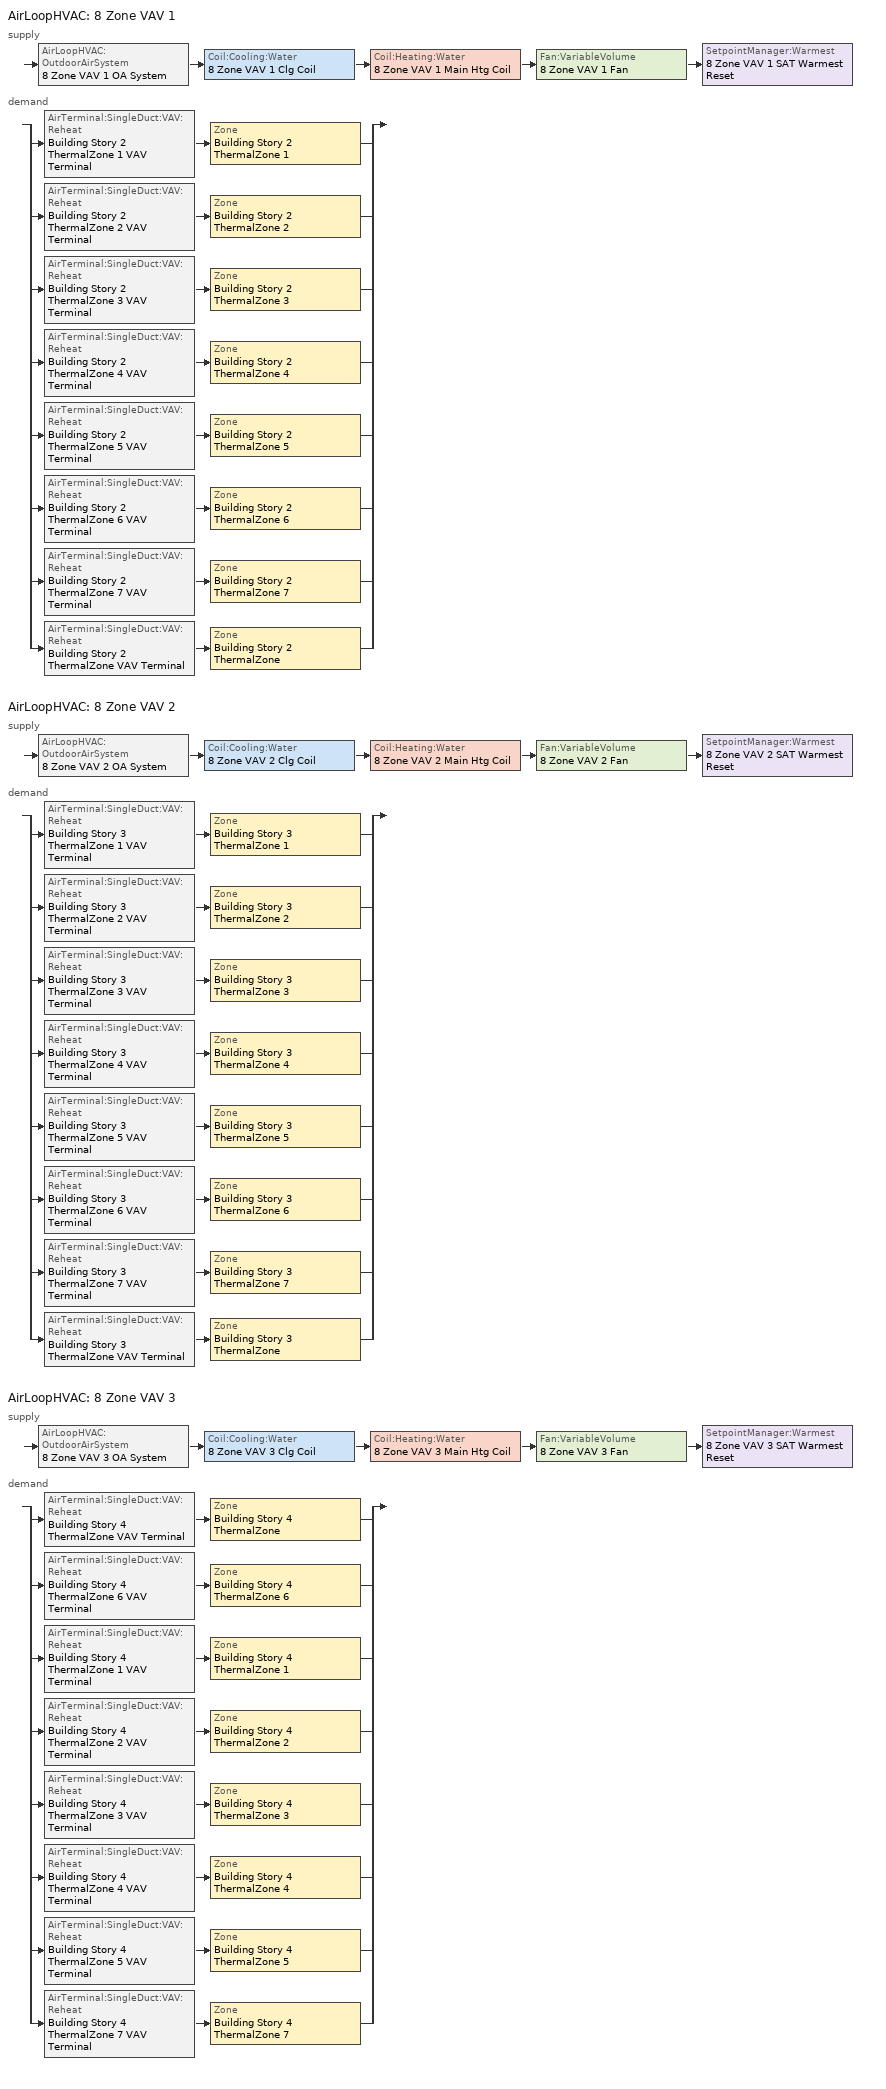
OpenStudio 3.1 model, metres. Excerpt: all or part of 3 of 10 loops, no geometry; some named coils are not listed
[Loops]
AirLoopHVAC '8 Zone VAV 1'
 supply: AirLoopHVAC:OutdoorAirSystem '8 Zone VAV 1 OA System' > Coil:Cooling:Water '8 Zone VAV 1 Clg Coil' > Coil:Heating:Water '8 Zone VAV 1 Main Htg Coil' > Fan:VariableVolume '8 Zone VAV 1 Fan' > SetpointManager:Warmest '8 Zone VAV 1 SAT Warmest Reset'
 demand: split
  | AirTerminal:SingleDuct:VAV:Reheat 'Building Story 2 ThermalZone 1 VAV Terminal' > Zone 'Building Story 2 ThermalZone 1'
  | AirTerminal:SingleDuct:VAV:Reheat 'Building Story 2 ThermalZone 2 VAV Terminal' > Zone 'Building Story 2 ThermalZone 2'
  | AirTerminal:SingleDuct:VAV:Reheat 'Building Story 2 ThermalZone 3 VAV Terminal' > Zone 'Building Story 2 ThermalZone 3'
  | AirTerminal:SingleDuct:VAV:Reheat 'Building Story 2 ThermalZone 4 VAV Terminal' > Zone 'Building Story 2 ThermalZone 4'
  | AirTerminal:SingleDuct:VAV:Reheat 'Building Story 2 ThermalZone 5 VAV Terminal' > Zone 'Building Story 2 ThermalZone 5'
  | AirTerminal:SingleDuct:VAV:Reheat 'Building Story 2 ThermalZone 6 VAV Terminal' > Zone 'Building Story 2 ThermalZone 6'
  | AirTerminal:SingleDuct:VAV:Reheat 'Building Story 2 ThermalZone 7 VAV Terminal' > Zone 'Building Story 2 ThermalZone 7'
  | AirTerminal:SingleDuct:VAV:Reheat 'Building Story 2 ThermalZone VAV Terminal' > Zone 'Building Story 2 ThermalZone'
AirLoopHVAC '8 Zone VAV 2'
 supply: AirLoopHVAC:OutdoorAirSystem '8 Zone VAV 2 OA System' > Coil:Cooling:Water '8 Zone VAV 2 Clg Coil' > Coil:Heating:Water '8 Zone VAV 2 Main Htg Coil' > Fan:VariableVolume '8 Zone VAV 2 Fan' > SetpointManager:Warmest '8 Zone VAV 2 SAT Warmest Reset'
 demand: split
  | AirTerminal:SingleDuct:VAV:Reheat 'Building Story 3 ThermalZone 1 VAV Terminal' > Zone 'Building Story 3 ThermalZone 1'
  | AirTerminal:SingleDuct:VAV:Reheat 'Building Story 3 ThermalZone 2 VAV Terminal' > Zone 'Building Story 3 ThermalZone 2'
  | AirTerminal:SingleDuct:VAV:Reheat 'Building Story 3 ThermalZone 3 VAV Terminal' > Zone 'Building Story 3 ThermalZone 3'
  | AirTerminal:SingleDuct:VAV:Reheat 'Building Story 3 ThermalZone 4 VAV Terminal' > Zone 'Building Story 3 ThermalZone 4'
  | AirTerminal:SingleDuct:VAV:Reheat 'Building Story 3 ThermalZone 5 VAV Terminal' > Zone 'Building Story 3 ThermalZone 5'
  | AirTerminal:SingleDuct:VAV:Reheat 'Building Story 3 ThermalZone 6 VAV Terminal' > Zone 'Building Story 3 ThermalZone 6'
  | AirTerminal:SingleDuct:VAV:Reheat 'Building Story 3 ThermalZone 7 VAV Terminal' > Zone 'Building Story 3 ThermalZone 7'
  | AirTerminal:SingleDuct:VAV:Reheat 'Building Story 3 ThermalZone VAV Terminal' > Zone 'Building Story 3 ThermalZone'
AirLoopHVAC '8 Zone VAV 3'
 supply: AirLoopHVAC:OutdoorAirSystem '8 Zone VAV 3 OA System' > Coil:Cooling:Water '8 Zone VAV 3 Clg Coil' > Coil:Heating:Water '8 Zone VAV 3 Main Htg Coil' > Fan:VariableVolume '8 Zone VAV 3 Fan' > SetpointManager:Warmest '8 Zone VAV 3 SAT Warmest Reset'
 demand: split
  | AirTerminal:SingleDuct:VAV:Reheat 'Building Story 4 ThermalZone VAV Terminal' > Zone 'Building Story 4 ThermalZone'
  | AirTerminal:SingleDuct:VAV:Reheat 'Building Story 4 ThermalZone 6 VAV Terminal' > Zone 'Building Story 4 ThermalZone 6'
  | AirTerminal:SingleDuct:VAV:Reheat 'Building Story 4 ThermalZone 1 VAV Terminal' > Zone 'Building Story 4 ThermalZone 1'
  | AirTerminal:SingleDuct:VAV:Reheat 'Building Story 4 ThermalZone 2 VAV Terminal' > Zone 'Building Story 4 ThermalZone 2'
  | AirTerminal:SingleDuct:VAV:Reheat 'Building Story 4 ThermalZone 3 VAV Terminal' > Zone 'Building Story 4 ThermalZone 3'
  | AirTerminal:SingleDuct:VAV:Reheat 'Building Story 4 ThermalZone 4 VAV Terminal' > Zone 'Building Story 4 ThermalZone 4'
  | AirTerminal:SingleDuct:VAV:Reheat 'Building Story 4 ThermalZone 5 VAV Terminal' > Zone 'Building Story 4 ThermalZone 5'
  | AirTerminal:SingleDuct:VAV:Reheat 'Building Story 4 ThermalZone 7 VAV Terminal' > Zone 'Building Story 4 ThermalZone 7'
[Sizing:Zone] Zone Cooling Design Supply Air Temperature Input Method=SupplyAirTemperature; Zone Cooling Design Supply Air Temperature {C}=12.7778; Zone Cooling Design Supply Air Temperature Difference {deltaC}=11.11; Zone Heating Design Supply Air Temperature Input Method=SupplyAirTemperature; Zone Heating Design Supply Air Temperature {C}=40; Zone Heating Design Supply Air Temperature Difference {deltaC}=11.11; Zone Cooling Design Supply Air Humidity Ratio {kg-H2O/kg-air}=0.0085; Zone Heating Design Supply Air Humidity Ratio {kg-H2O/kg-air}=0.008; Cooling Design Air Flow Method=DesignDayWithLimit; Heating Design Air Flow Method=DesignDay; Account for Dedicated Outdoor Air System=No; Dedicated Outdoor Air System Control Strategy=NeutralSupplyAir; Dedicated Outdoor Air Low Setpoint Temperature for Design {C}=autosize; Dedicated Outdoor Air High Setpoint Temperature for Design {C}=autosize
Building Story 2 ThermalZone; Building Story 2 ThermalZone 1; Building Story 2 ThermalZone 2; Building Story 2 ThermalZone 3; Building Story 2 ThermalZone 4; Building Story 2 ThermalZone 5; Building Story 2 ThermalZone 6; Building Story 2 ThermalZone 7; Building Story 3 ThermalZone; Building Story 3 ThermalZone 1; Building Story 3 ThermalZone 2; Building Story 3 ThermalZone 3; Building Story 3 ThermalZone 4; Building Story 3 ThermalZone 5; Building Story 3 ThermalZone 6; Building Story 3 ThermalZone 7; Building Story 4 ThermalZone; Building Story 4 ThermalZone 1; Building Story 4 ThermalZone 2; Building Story 4 ThermalZone 3; Building Story 4 ThermalZone 4; Building Story 4 ThermalZone 5; Building Story 4 ThermalZone 6; Building Story 4 ThermalZone 7
[Zone equipment]
Building Story 2 ThermalZone: Building Story 2 ThermalZone VAV Terminal
Building Story 2 ThermalZone 1: Building Story 2 ThermalZone 1 VAV Terminal
Building Story 2 ThermalZone 2: Building Story 2 ThermalZone 2 VAV Terminal
Building Story 2 ThermalZone 3: Building Story 2 ThermalZone 3 VAV Terminal
Building Story 2 ThermalZone 4: Building Story 2 ThermalZone 4 VAV Terminal
Building Story 2 ThermalZone 5: Building Story 2 ThermalZone 5 VAV Terminal
Building Story 2 ThermalZone 6: Building Story 2 ThermalZone 6 VAV Terminal
Building Story 2 ThermalZone 7: Building Story 2 ThermalZone 7 VAV Terminal
Building Story 3 ThermalZone: Building Story 3 ThermalZone VAV Terminal
Building Story 3 ThermalZone 1: Building Story 3 ThermalZone 1 VAV Terminal
Building Story 3 ThermalZone 2: Building Story 3 ThermalZone 2 VAV Terminal
Building Story 3 ThermalZone 3: Building Story 3 ThermalZone 3 VAV Terminal
Building Story 3 ThermalZone 4: Building Story 3 ThermalZone 4 VAV Terminal
Building Story 3 ThermalZone 5: Building Story 3 ThermalZone 5 VAV Terminal
Building Story 3 ThermalZone 6: Building Story 3 ThermalZone 6 VAV Terminal
Building Story 3 ThermalZone 7: Building Story 3 ThermalZone 7 VAV Terminal
Building Story 4 ThermalZone: Building Story 4 ThermalZone VAV Terminal
Building Story 4 ThermalZone 1: Building Story 4 ThermalZone 1 VAV Terminal
Building Story 4 ThermalZone 2: Building Story 4 ThermalZone 2 VAV Terminal
Building Story 4 ThermalZone 3: Building Story 4 ThermalZone 3 VAV Terminal
Building Story 4 ThermalZone 4: Building Story 4 ThermalZone 4 VAV Terminal
Building Story 4 ThermalZone 5: Building Story 4 ThermalZone 5 VAV Terminal
Building Story 4 ThermalZone 6: Building Story 4 ThermalZone 6 VAV Terminal
Building Story 4 ThermalZone 7: Building Story 4 ThermalZone 7 VAV Terminal
[AirLoopHVAC] Design Supply Air Flow Rate {m3/s}=autosize; Design Return Air Flow Fraction of Supply Air Flow=1
Name | Availability Schedule
8 Zone VAV 1 | 8 Zone VAV 1 Occ Sch
8 Zone VAV 2 | 8 Zone VAV 2 Occ Sch
8 Zone VAV 3 | 8 Zone VAV 3 Occ Sch
[Sizing:System] Type of Load to Size On=Sensible; Central Heating Maximum System Air Flow Ratio=0.3; Preheat Design Temperature {C}=7.22222; Preheat Design Humidity Ratio {kg-H2O/kg-Air}=0.008; Precool Design Temperature {C}=12.7778; Precool Design Humidity Ratio {kg-H2O/kg-Air}=0.008; Central Cooling Design Supply Air Temperature {C}=12.7778; Central Heating Design Supply Air Temperature {C}=12.7778; Sizing Option=Coincident; 100% Outdoor Air in Cooling=No; 100% Outdoor Air in Heating=No; Central Cooling Design Supply Air Humidity Ratio {kg-H2O/kg-Air}=0.0085; Central Heating Design Supply Air Humidity Ratio {kg-H2O/kg-Air}=0.008; Cooling Design Air Flow Method=DesignDay; Cooling Design Air Flow Rate {m3/s}=0; Heating Design Air Flow Method=DesignDay; Heating Design Air Flow Rate {m3/s}=0; System Outdoor Air Method=ZoneSum; Zone Maximum Outdoor Air Fraction=1; Cooling Supply Air Flow Rate Per Floor Area {m3/s-m2}=0.00996765; Cooling Fraction of Autosized Cooling Supply Air Flow Rate=1; Cooling Supply Air Flow Rate Per Unit Cooling Capacity {m3/s-W}=3.94755e-05; Heating Supply Air Flow Rate Per Floor Area {m3/s-m2}=0.00996765; Heating Fraction of Autosized Heating Supply Air Flow Rate=1; Heating Fraction of Autosized Cooling Supply Air Flow Rate=1; Heating Supply Air Flow Rate Per Unit Heating Capacity {m3/s-W}=3.15882e-05; Cooling Design Capacity Method=CoolingDesignCapacity; Cooling Design Capacity {W}=autosize; Cooling Design Capacity Per Floor Area {W/m2}=234.7; Fraction of Autosized Cooling Design Capacity=1; Heating Design Capacity Method=HeatingDesignCapacity; Heating Design Capacity {W}=autosize; Heating Design Capacity Per Floor Area {W/m2}=157; Fraction of Autosized Heating Design Capacity=1; Central Cooling Capacity Control Method=OnOff
Name | Design Outdoor Air Flow Rate {m3/s}
8 Zone VAV 1 | 12.566
8 Zone VAV 2 | 64.9026
8 Zone VAV 3 | 104.224
[Fan:VariableVolume] Availability Schedule=Always On Discrete; Pressure Rise {Pa}=1389.92; Maximum Flow Rate {m3/s}=Autosize; Fan Power Minimum Flow Rate Input Method=Fraction; Fan Power Minimum Flow Fraction=0.25; Fan Power Minimum Air Flow Rate {m3/s}=0; Motor In Airstream Fraction=1; Fan Power Coefficient 1=0.04076; Fan Power Coefficient 2=0.0881; Fan Power Coefficient 3=-0.0729; Fan Power Coefficient 4=0.9437; Fan Power Coefficient 5=0
Name | Fan Total Efficiency | Motor Efficiency
8 Zone VAV 1 Fan | 0.6227 | 0.958
8 Zone VAV 2 Fan; 8 Zone VAV 3 Fan | 0.6201 | 0.954
[Controller:OutdoorAir] Minimum Outdoor Air Flow Rate {m3/s}=autosize; Maximum Outdoor Air Flow Rate {m3/s}=Autosize; Economizer Control Type=DifferentialDryBulb; Economizer Control Action Type=ModulateFlow; Lockout Type=LockoutWithHeating; Minimum Limit Type=FixedMinimum; High Humidity Control=No; Heat Recovery Bypass Control Type=BypassWhenOAFlowGreaterThanMinimum
Name | Minimum Outdoor Air Schedule | Controller Mechanical Ventilation
8 Zone VAV 1 OA Controller | 8 Zone VAV 1 Occ Sch | 8 Zone VAV 1 Vent Controller
8 Zone VAV 2 OA Controller | 8 Zone VAV 2 Occ Sch | 8 Zone VAV 2 Vent Controller
8 Zone VAV 3 OA Controller | 8 Zone VAV 3 Occ Sch | 8 Zone VAV 3 Vent Controller
[Controller:MechanicalVentilation] Availability Schedule=Always On Discrete; System Outdoor Air Method=ZoneSum
8 Zone VAV 1 Vent Controller; 8 Zone VAV 2 Vent Controller; 8 Zone VAV 3 Vent Controller
[AirLoopHVAC:OutdoorAirSystem]
Name | Controller
8 Zone VAV 1 OA System | 8 Zone VAV 1 OA Controller
8 Zone VAV 2 OA System | 8 Zone VAV 2 OA Controller
8 Zone VAV 3 OA System | 8 Zone VAV 3 OA Controller
[AirTerminal:SingleDuct:VAV:Reheat] Availability Schedule=Always On Discrete; Maximum Air Flow Rate {m3/s}=AutoSize; Zone Minimum Air Flow Input Method=Constant; Fixed Minimum Air Flow Rate {m3/s}=0; Maximum Hot Water or Steam Flow Rate {m3/s}=AutoSize; Minimum Hot Water or Steam Flow Rate {m3/s}=0; Convergence Tolerance=0.001; Damper Heating Action=ReverseWithLimits; Maximum Flow per Zone Floor Area During Reheat {m3/s-m2}=AutoSize; Maximum Flow Fraction During Reheat=0.5; Maximum Reheat Air Temperature {C}=40; Control For Outdoor Air=No
Name | Constant Minimum Air Flow Fraction | Reheat Coil
Building Story 2 ThermalZone 1 VAV Terminal | 0.231973 | Building Story 2 ThermalZone 1 Reheat Coil
Building Story 2 ThermalZone 2 VAV Terminal | 0.231973 | Building Story 2 ThermalZone 2 Reheat Coil
Building Story 2 ThermalZone 3 VAV Terminal | 0.231973 | Building Story 2 ThermalZone 3 Reheat Coil
Building Story 2 ThermalZone 4 VAV Terminal | 0.231973 | Building Story 2 ThermalZone 4 Reheat Coil
Building Story 2 ThermalZone 5 VAV Terminal | 0.231973 | Building Story 2 ThermalZone 5 Reheat Coil
Building Story 2 ThermalZone 6 VAV Terminal | 0.231973 | Building Story 2 ThermalZone 6 Reheat Coil
Building Story 2 ThermalZone 7 VAV Terminal | 0.231973 | Building Story 2 ThermalZone 7 Reheat Coil
Building Story 2 ThermalZone VAV Terminal | 0.231973 | Building Story 2 ThermalZone Reheat Coil
Building Story 3 ThermalZone 1 VAV Terminal | 0.459097 | Building Story 3 ThermalZone 1 Reheat Coil
Building Story 3 ThermalZone 2 VAV Terminal | 0.459097 | Building Story 3 ThermalZone 2 Reheat Coil
Building Story 3 ThermalZone 3 VAV Terminal | 0.459097 | Building Story 3 ThermalZone 3 Reheat Coil
Building Story 3 ThermalZone 4 VAV Terminal | 0.459097 | Building Story 3 ThermalZone 4 Reheat Coil
Building Story 3 ThermalZone 5 VAV Terminal | 0.459097 | Building Story 3 ThermalZone 5 Reheat Coil
Building Story 3 ThermalZone 6 VAV Terminal | 0.459097 | Building Story 3 ThermalZone 6 Reheat Coil
Building Story 3 ThermalZone 7 VAV Terminal | 0.459097 | Building Story 3 ThermalZone 7 Reheat Coil
Building Story 3 ThermalZone VAV Terminal | 0.459097 | Building Story 3 ThermalZone Reheat Coil
Building Story 4 ThermalZone VAV Terminal | 0.743552 | Building Story 4 ThermalZone Reheat Coil
Building Story 4 ThermalZone 6 VAV Terminal | 0.743552 | Building Story 4 ThermalZone 6 Reheat Coil
Building Story 4 ThermalZone 1 VAV Terminal | 0.743552 | Building Story 4 ThermalZone 1 Reheat Coil
Building Story 4 ThermalZone 2 VAV Terminal | 0.743552 | Building Story 4 ThermalZone 2 Reheat Coil
Building Story 4 ThermalZone 3 VAV Terminal | 0.743552 | Building Story 4 ThermalZone 3 Reheat Coil
Building Story 4 ThermalZone 4 VAV Terminal | 0.743552 | Building Story 4 ThermalZone 4 Reheat Coil
Building Story 4 ThermalZone 5 VAV Terminal | 0.743552 | Building Story 4 ThermalZone 5 Reheat Coil
Building Story 4 ThermalZone 7 VAV Terminal | 0.743552 | Building Story 4 ThermalZone 7 Reheat Coil
[SetpointManager:Warmest] Control Variable=Temperature; Minimum Setpoint Temperature {C}=12.7778; Maximum Setpoint Temperature {C}=15.5556; Strategy=MaximumTemperature
Name | Setpoint Node or NodeList
8 Zone VAV 1 SAT Warmest Reset | 8 Zone VAV 1 Supply Outlet Node
8 Zone VAV 2 SAT Warmest Reset | 8 Zone VAV 2 Supply Outlet Node
8 Zone VAV 3 SAT Warmest Reset | 8 Zone VAV 3 Supply Outlet Node
[Schedule:Ruleset]
Name | Default Day Schedule | Summer Design Day Schedule | Winter Design Day Schedule
8 Zone VAV 1 Occ Sch | 8 Zone VAV 1 Occ Sch Default | 8 Zone VAV 1 Occ Sch Summer Design Day | 8 Zone VAV 1 Occ Sch Winter Design Day
8 Zone VAV 2 Occ Sch | 8 Zone VAV 2 Occ Sch Default | 8 Zone VAV 2 Occ Sch Summer Design Day | 8 Zone VAV 2 Occ Sch Winter Design Day
8 Zone VAV 3 Occ Sch | 8 Zone VAV 3 Occ Sch Default | 8 Zone VAV 3 Occ Sch Summer Design Day | 8 Zone VAV 3 Occ Sch Winter Design Day
[Schedule:Day]
8 Zone VAV 1 Occ Sch Default: 7, 0, 0, 18, 0, 1, 24, 0, 0
8 Zone VAV 1 Occ Sch Winter Design Day; 8 Zone VAV 1 Occ Sch Summer Design Day; 8 Zone VAV 2 Occ Sch Winter Design Day; 8 Zone VAV 2 Occ Sch Summer Design Day; 8 Zone VAV 3 Occ Sch Winter Design Day; 8 Zone VAV 3 Occ Sch Summer Design Day: 24, 0, 1
8 Zone VAV 1 Occ Sch Saturday: 8, 0, 0, 12, 0, 1, 24, 0, 0
8 Zone VAV 1 Occ Sch Sunday: 24, 0, 0
8 Zone VAV 2 Occ Sch Default; 8 Zone VAV 3 Occ Sch Default: 7, 0, 0, 24, 0, 1
[Schedule:Rule] Schedule Ruleset=8 Zone VAV 1 Occ Sch; Date Specification Type=DateRange; Start Month=1; Start Day=1; End Month=12; End Day=31
Name | Rule Order | Day Schedule | Apply Saturday | Apply Sunday
8 Zone VAV 1 Occ Sch Saturday Rule | 1 | 8 Zone VAV 1 Occ Sch Saturday | Yes
8 Zone VAV 1 Occ Sch Sunday Rule | 0 | 8 Zone VAV 1 Occ Sch Sunday |  | Yes
[Schedule:Constant]
Always On Discrete: Value=1
